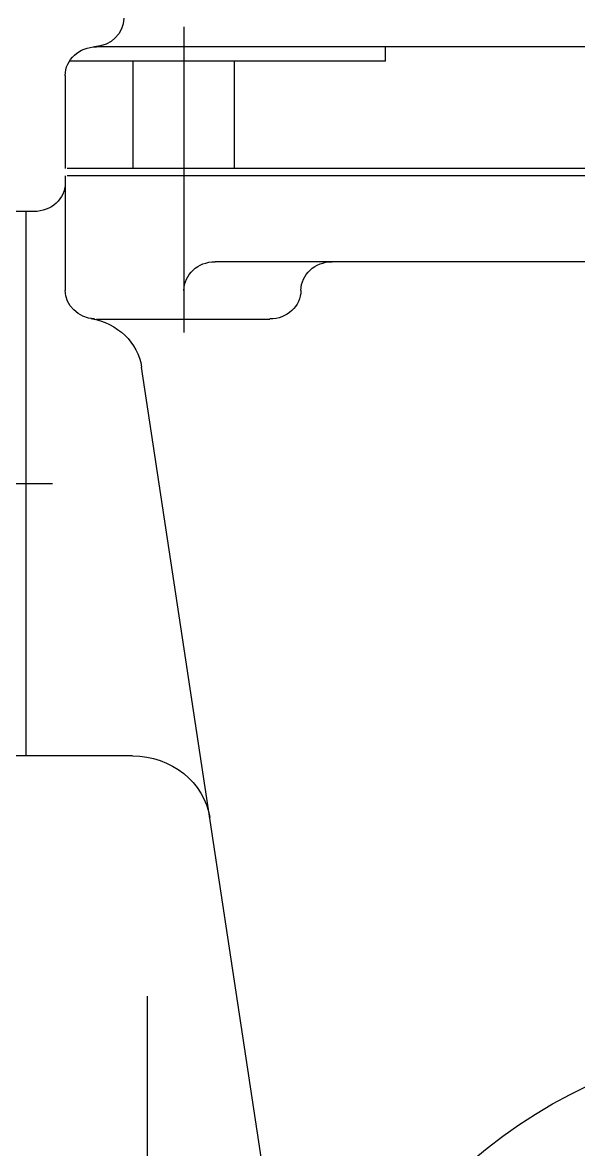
# Model space of a CAD drawing. Header units: millimetres. Extents: x -129 to 3172, y -143 to 919.
# Drawn here: x -51.889 to -51.8197, y 35.1036 to 35.244 of the extents above; entities that cross this region are included whole.
import ezdxf

# ---------------------------------------------------------------- set-up
doc = ezdxf.new("R2010")
doc.units = ezdxf.units.MM
doc.header["$LTSCALE"] = 0.1
doc.linetypes.add('CENTER', pattern=[2, 1.25, -0.25, 0.25, -0.25])
doc.linetypes.add('DASHED', pattern=[0.75, 0.5, -0.25])
doc.layers.add('E-GENERAL', color=8, linetype='Continuous')

# ---------------------------------------------------------------- blocks, each defined once
blk = doc.blocks.new('grupo electrogeno')
at = {"layer": 'E-GENERAL'}
for p, q in [((-163.9818, 150.05414), (-163.9818, 150.18583)), ((-163.96131, 150.11565), (-163.9825, 149.97572)), ((-163.99362, 149.99027), (-164.12415, 149.99027)), ((-163.99202, 149.95187), (-163.99202, 149.96616)), ((-163.96263, 149.96616), (-163.96263, 149.96616)), ((-163.99202, 149.93937), (-163.99202, 149.95098)), ((-163.95209, 149.93759), (-163.9915, 149.93759)), ((-163.95209, 149.93759), (-163.95209, 149.9358)), ((-163.85965, 149.9358), (-163.98813, 149.9358))]:
    blk.add_line(p, q, dxfattribs=at)
at = {"layer": 'E-GENERAL', "linetype": 'Continuous'}
for p, q in [((-163.98364, 150.02419), (-164.01149, 150.02419)), ((-163.99689, 150.02419), (-163.99689, 149.95634)), ((-163.98813, 149.96973), (-163.96652, 149.96973)), ((-163.96744, 149.96973), (-163.96652, 149.96973)), ((-163.87445, 149.96259), (-163.97333, 149.96259)), ((-163.99591, 149.95634), (-164.01149, 149.95634)), ((-163.85576, 149.95187), (-163.9918, 149.95187)), ((-163.85576, 149.95187), (-163.9918, 149.95187)), ((-163.85576, 149.95098), (-163.9918, 149.95098))]:
    blk.add_line(p, q, dxfattribs=at)
at = {"layer": 'E-GENERAL', "linetype": 'CENTER'}
for p, q in [((-163.97723, 149.9506), (-163.97723, 149.97143)), ((-163.97723, 149.93329), (-163.97723, 149.95413))]:
    blk.add_line(p, q, dxfattribs=at)
at = {"layer": 'E-GENERAL', "linetype": 'DASHED'}
for p, q in [((-163.98355, 149.95098), (-163.98355, 149.93759)), ((-163.9709, 149.95098), (-163.9709, 149.93759))]:
    blk.add_line(p, q, dxfattribs=at)
at = {"layer": 'E-GENERAL'}
for centre, major_axis, start_param, end_param in [((-163.89858, 150.11623), (0.06229, 0), 3.141593, 4.45059), ((-163.98364, 150.03312), (-0.00973, 0), 1.570796, 3.003587), ((-163.99021, 149.9767), (-0.00779, 0), 1.750254, 3.003587), ((-163.98813, 149.96616), (-0.00389, 0), -1.508256, 0), ((-163.96652, 149.96616), (-0.00389, 0), 3.141593, 4.712389), ((-163.97333, 149.96616), (0.00389, 0), 3.141593, 4.712389), ((-163.95874, 149.96616), (0.00389, 0), 3.141593, 4.712389), ((-163.99591, 149.95277), (0.00389, 0), 0, 1.570796), ((-163.98813, 149.93937), (0.00389, 0), 3.141593, 4.712389), ((-163.98861, 149.93224), (0.00389, 0), 0, 1.508256)]:
    blk.add_ellipse(centre, major_axis=major_axis, ratio=0.91735, start_param=start_param, end_param=end_param, dxfattribs=at)
blk = doc.blocks.new('A$C1F186A80')
at = {"xscale": -1, "rotation": 180}
blk.add_blockref('grupo electrogeno', (165.30672, 151.35615), dxfattribs=at)

msp = doc.modelspace()

# ---------------------------------------------------------------- block references
msp.add_blockref('A$C1F186A80', (-53.1984, 33.82066))

doc.saveas('drawing.dxf')
